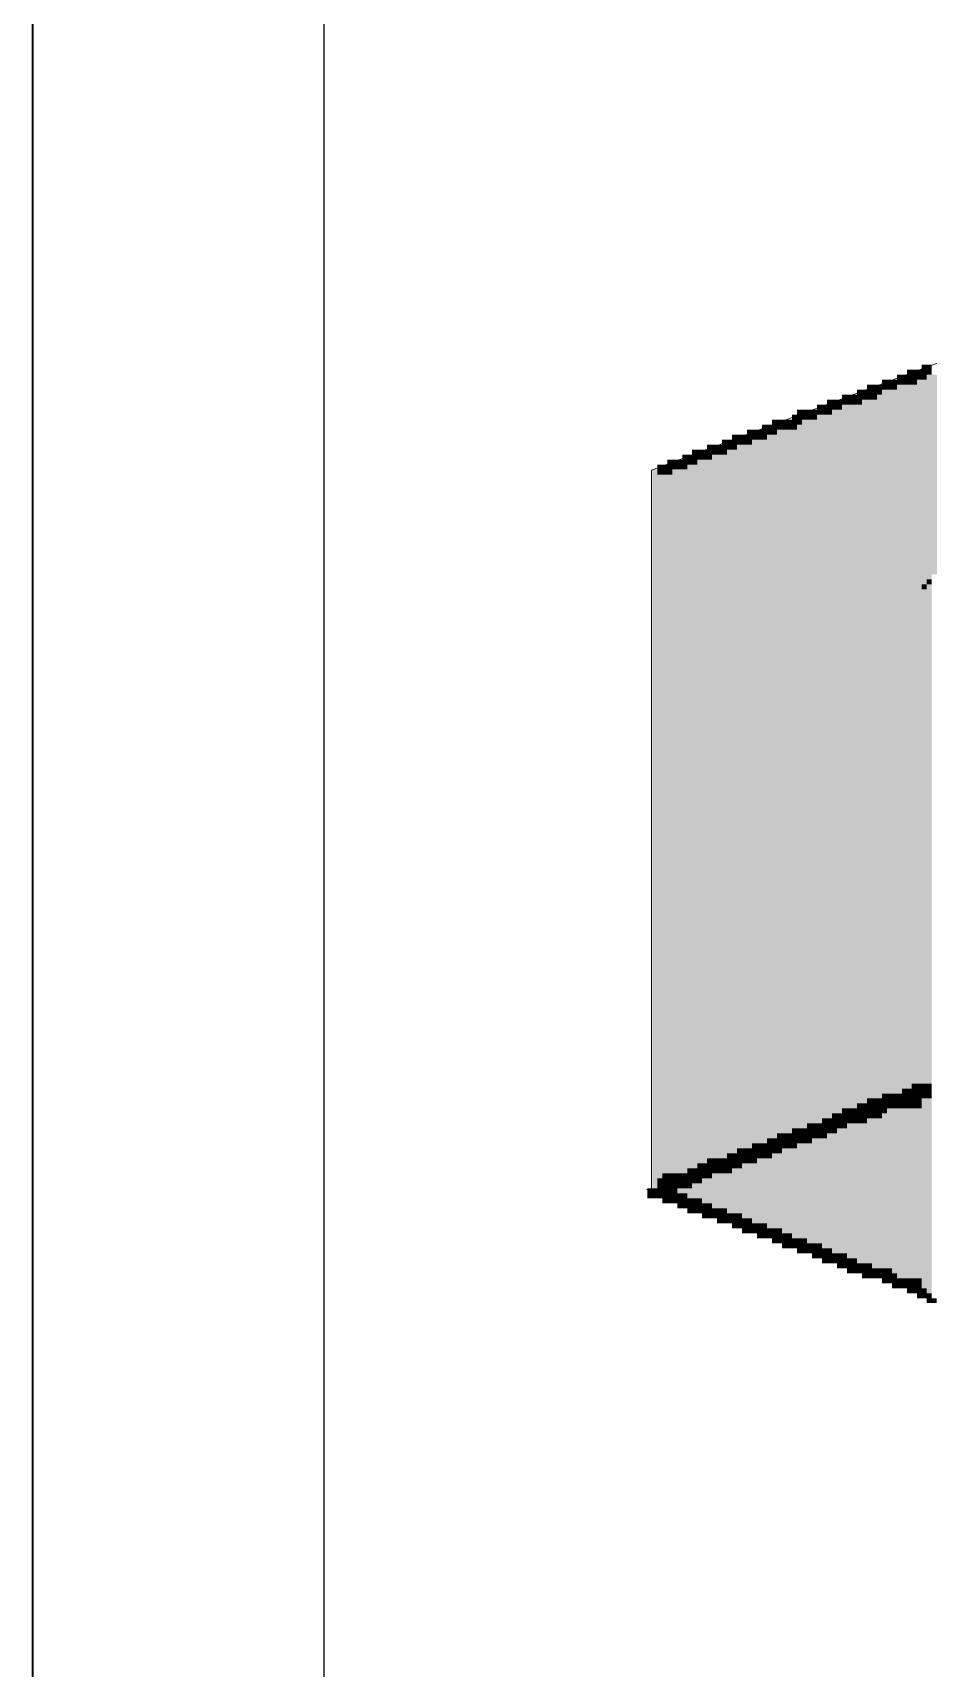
# Paper-space layout '03 3D Building and Roof' of a CAD drawing. Header units: millimetres. Extents: x 5 to 415, y 5 to 292.
# Drawn here: x 5 to 35.7, y 44.3 to 100.4 of the extents above; entities that cross this region are included whole.
import ezdxf

# ---------------------------------------------------------------- set-up
doc = ezdxf.new("R2010")
doc.units = ezdxf.units.MM
for name, color, linetype in [('EXISTING', 7, 'Continuous'), ('FRAME', 7, 'Continuous'), ('IMAGES', 7, 'Continuous')]:
    doc.layers.add(name, color=color, linetype=linetype)

# ---------------------------------------------------------------- blocks, each defined once
blk = doc.blocks.new('SHEET_03')
at = {"layer": 'EXISTING', "color": 250, "lineweight": 9}
for p, q in [((144.555, 129.728), (26.235, 85.404)), ((26.235, 85.404), (26.235, 60.639)), ((26.069, 60.702), (26.317, 60.609)), ((26.235, 60.639), (26.359, 60.686)), ((26.441, 60.562), (27.125, 60.306)), ((27.25, 60.259), (27.996, 59.98)), ((28.12, 59.933), (28.306, 59.863)), ((28.431, 59.817), (28.866, 59.654)), ((28.99, 59.607), (29.674, 59.351)), ((29.798, 59.305), (29.985, 59.235)), ((30.109, 59.188), (30.544, 59.025)), ((30.669, 58.979), (30.855, 58.909)), ((30.979, 58.862), (31.415, 58.699)), ((31.539, 58.653), (32.223, 58.396)), ((32.347, 58.35), (32.534, 58.28)), ((32.658, 58.233), (33.093, 58.07)), ((33.217, 58.024), (33.404, 57.954)), ((33.528, 57.907), (33.963, 57.744)), ((34.088, 57.698), (34.771, 57.442)), ((34.896, 57.395), (35.082, 57.325)), ((35.207, 57.279), (35.642, 57.116))]:
    blk.add_line(p, q, dxfattribs=at)
at = {"layer": 'FRAME', "color": 7, "linetype": 'Continuous', "lineweight": 35}
blk.add_line((5, 5), (5, 292), dxfattribs=at)
at = {"layer": 'FRAME', "color": 7, "linetype": 'Continuous', "lineweight": 25}
blk.add_line((15, 16), (15, 277), dxfattribs=at)
at = {"layer": 'IMAGES', "color": 7}
for points in [[(35.004, 88.686), (35.175, 88.686), (35.004, 88.857), (35.175, 88.857)], [(35.175, 88.686), (35.347, 88.686), (35.175, 88.857), (35.347, 88.857)], [(35.347, 88.686), (35.518, 88.686), (35.347, 88.857), (35.518, 88.857)], [(35.518, 88.857), (35.689, 88.857), (35.518, 89.029), (35.689, 89.029)], [(35.518, 88.686), (35.689, 88.686), (35.518, 88.857), (35.689, 88.857)], [(35.689, 88.857), (35.861, 88.857), (35.689, 89.029), (35.861, 89.029)], [(35.689, 88.686), (35.861, 88.686), (35.689, 88.857), (35.861, 88.857)], [(33.633, 88.171), (33.804, 88.171), (33.633, 88.343), (33.804, 88.343)], [(33.804, 88.171), (33.976, 88.171), (33.804, 88.343), (33.976, 88.343)], [(33.976, 88.171), (34.147, 88.171), (33.976, 88.343), (34.147, 88.343)], [(34.147, 88.343), (34.318, 88.343), (34.147, 88.514), (34.318, 88.514)], [(34.147, 88.171), (34.49, 88.171), (34.147, 88.343), (34.49, 88.343)], [(34.318, 88.343), (34.49, 88.343), (34.318, 88.514), (34.49, 88.514)], [(34.49, 88.343), (34.661, 88.343), (34.49, 88.514), (34.661, 88.514)], [(34.49, 88.171), (34.661, 88.171), (34.49, 88.343), (34.661, 88.343)], [(34.661, 88.514), (34.833, 88.514), (34.661, 88.686), (34.833, 88.686)], [(34.661, 88.343), (34.833, 88.343), (34.661, 88.514), (34.833, 88.514)], [(34.661, 88.171), (62.422, 88.171), (34.661, 88.343), (62.422, 88.343)], [(34.833, 88.514), (35.004, 88.514), (34.833, 88.686), (35.004, 88.686)], [(34.833, 88.343), (35.004, 88.343), (34.833, 88.514), (35.004, 88.514)], [(35.004, 88.514), (35.347, 88.514), (35.004, 88.686), (35.347, 88.686)], [(35.004, 88.343), (35.175, 88.343), (35.004, 88.514), (35.175, 88.514)], [(35.175, 88.343), (35.347, 88.343), (35.175, 88.514), (35.347, 88.514)], [(35.347, 88.514), (35.518, 88.514), (35.347, 88.686), (35.518, 88.686)], [(35.347, 88.343), (62.422, 88.343), (35.347, 88.514), (62.422, 88.514)], [(35.518, 88.514), (35.689, 88.514), (35.518, 88.686), (35.689, 88.686)], [(35.689, 88.514), (62.422, 88.514), (35.689, 88.686), (62.422, 88.686)], [(31.919, 87.486), (32.091, 87.486), (31.919, 87.657), (32.091, 87.657)], [(32.091, 87.486), (32.262, 87.486), (32.091, 87.657), (32.262, 87.657)], [(32.262, 87.657), (32.433, 87.657), (32.262, 87.829), (32.433, 87.829)], [(32.262, 87.486), (32.433, 87.486), (32.262, 87.657), (32.433, 87.657)], [(32.433, 87.657), (32.605, 87.657), (32.433, 87.829), (32.605, 87.829)], [(32.433, 87.486), (32.605, 87.486), (32.433, 87.657), (32.605, 87.657)], [(32.605, 87.657), (32.776, 87.657), (32.605, 87.829), (32.776, 87.829)], [(32.605, 87.486), (32.776, 87.486), (32.605, 87.657), (32.776, 87.657)], [(32.776, 87.829), (32.948, 87.829), (32.776, 88), (32.948, 88)], [(32.776, 87.657), (32.948, 87.657), (32.776, 87.829), (32.948, 87.829)], [(32.776, 87.486), (62.422, 87.486), (32.776, 87.657), (62.422, 87.657)], [(32.948, 87.829), (33.119, 87.829), (32.948, 88), (33.119, 88)], [(32.948, 87.657), (33.119, 87.657), (32.948, 87.829), (33.119, 87.829)], [(33.119, 87.829), (33.29, 87.829), (33.119, 88), (33.29, 88)], [(33.119, 87.657), (33.29, 87.657), (33.119, 87.829), (33.29, 87.829)], [(33.29, 88), (33.462, 88), (33.29, 88.171), (33.462, 88.171)], [(33.29, 87.829), (33.462, 87.829), (33.29, 88), (33.462, 88)], [(33.29, 87.657), (33.462, 87.657), (33.29, 87.829), (33.462, 87.829)], [(33.462, 88), (33.633, 88), (33.462, 88.171), (33.633, 88.171)], [(33.462, 87.829), (33.633, 87.829), (33.462, 88), (33.633, 88)], [(33.462, 87.657), (62.422, 87.657), (33.462, 87.829), (62.422, 87.829)], [(33.633, 88), (33.804, 88), (33.633, 88.171), (33.804, 88.171)], [(33.633, 87.829), (33.804, 87.829), (33.633, 88), (33.804, 88)], [(33.804, 88), (33.976, 88), (33.804, 88.171), (33.976, 88.171)], [(33.804, 87.829), (33.976, 87.829), (33.804, 88), (33.976, 88)], [(33.976, 88), (34.147, 88), (33.976, 88.171), (34.147, 88.171)], [(33.976, 87.829), (62.422, 87.829), (33.976, 88), (62.422, 88)], [(34.147, 88), (62.422, 88), (34.147, 88.171), (62.422, 88.171)], [(30.377, 86.971), (30.548, 86.971), (30.377, 87.143), (30.548, 87.143)], [(30.548, 86.971), (30.72, 86.971), (30.548, 87.143), (30.72, 87.143)], [(30.72, 86.971), (31.063, 86.971), (30.72, 87.143), (31.063, 87.143)], [(31.063, 87.143), (31.234, 87.143), (31.063, 87.314), (31.234, 87.314)], [(31.063, 86.971), (31.234, 86.971), (31.063, 87.143), (31.234, 87.143)], [(31.234, 87.314), (31.577, 87.314), (31.234, 87.486), (31.577, 87.486)], [(31.234, 87.143), (31.405, 87.143), (31.234, 87.314), (31.405, 87.314)], [(31.234, 86.971), (31.405, 86.971), (31.234, 87.143), (31.405, 87.143)], [(31.405, 87.143), (31.577, 87.143), (31.405, 87.314), (31.577, 87.314)], [(31.405, 86.971), (62.422, 86.971), (31.405, 87.143), (62.422, 87.143)], [(31.577, 87.314), (31.748, 87.314), (31.577, 87.486), (31.748, 87.486)], [(31.577, 87.143), (31.748, 87.143), (31.577, 87.314), (31.748, 87.314)], [(31.748, 87.314), (31.919, 87.314), (31.748, 87.486), (31.919, 87.486)], [(31.748, 87.143), (31.919, 87.143), (31.748, 87.314), (31.919, 87.314)], [(31.919, 87.314), (32.091, 87.314), (31.919, 87.486), (32.091, 87.486)], [(31.919, 87.143), (62.422, 87.143), (31.919, 87.314), (62.422, 87.314)], [(32.091, 87.314), (32.262, 87.314), (32.091, 87.486), (32.262, 87.486)], [(32.262, 87.314), (32.433, 87.314), (32.262, 87.486), (32.433, 87.486)], [(32.433, 87.314), (62.422, 87.314), (32.433, 87.486), (62.422, 87.486)], [(29.006, 86.457), (29.349, 86.457), (29.006, 86.629), (29.349, 86.629)], [(29.349, 86.457), (29.52, 86.457), (29.349, 86.629), (29.52, 86.629)], [(29.52, 86.629), (29.692, 86.629), (29.52, 86.8), (29.692, 86.8)], [(29.52, 86.457), (29.692, 86.457), (29.52, 86.629), (29.692, 86.629)], [(29.692, 86.629), (29.863, 86.629), (29.692, 86.8), (29.863, 86.8)], [(29.692, 86.457), (29.863, 86.457), (29.692, 86.629), (29.863, 86.629)], [(29.863, 86.629), (30.034, 86.629), (29.863, 86.8), (30.034, 86.8)], [(29.863, 86.457), (30.034, 86.457), (29.863, 86.629), (30.034, 86.629)], [(30.034, 86.8), (30.206, 86.8), (30.034, 86.971), (30.206, 86.971)], [(30.034, 86.457), (30.206, 86.457), (30.034, 86.8), (30.206, 86.8)], [(30.206, 86.8), (30.377, 86.8), (30.206, 86.971), (30.377, 86.971)], [(30.206, 86.629), (30.377, 86.629), (30.206, 86.8), (30.377, 86.8)], [(30.206, 86.457), (61.908, 86.457), (30.206, 86.629), (61.908, 86.629)], [(30.377, 86.8), (30.548, 86.8), (30.377, 86.971), (30.548, 86.971)], [(30.377, 86.629), (30.548, 86.629), (30.377, 86.8), (30.548, 86.8)], [(30.548, 86.8), (30.72, 86.8), (30.548, 86.971), (30.72, 86.971)], [(30.548, 86.629), (62.422, 86.629), (30.548, 86.8), (62.422, 86.8)], [(30.72, 86.8), (30.891, 86.8), (30.72, 86.971), (30.891, 86.971)], [(30.891, 86.8), (31.063, 86.8), (30.891, 86.971), (31.063, 86.971)], [(31.063, 86.8), (31.234, 86.8), (31.063, 86.971), (31.234, 86.971)], [(31.234, 86.8), (62.422, 86.8), (31.234, 86.971), (62.422, 86.971)], [(27.293, 85.771), (27.464, 85.771), (27.293, 85.943), (27.464, 85.943)], [(27.464, 85.771), (27.635, 85.771), (27.464, 85.943), (27.635, 85.943)], [(27.635, 85.943), (27.807, 85.943), (27.635, 86.114), (27.807, 86.114)], [(27.635, 85.771), (27.807, 85.771), (27.635, 85.943), (27.807, 85.943)], [(27.807, 85.943), (27.978, 85.943), (27.807, 86.114), (27.978, 86.114)], [(27.807, 85.771), (27.978, 85.771), (27.807, 85.943), (27.978, 85.943)], [(27.978, 85.943), (28.149, 85.943), (27.978, 86.114), (28.149, 86.114)], [(27.978, 85.771), (28.149, 85.771), (27.978, 85.943), (28.149, 85.943)], [(28.149, 86.114), (28.321, 86.114), (28.149, 86.286), (28.321, 86.286)], [(28.149, 85.943), (28.321, 85.943), (28.149, 86.114), (28.321, 86.114)], [(28.149, 85.771), (28.321, 85.771), (28.149, 85.943), (28.321, 85.943)], [(28.321, 86.114), (28.492, 86.114), (28.321, 86.286), (28.492, 86.286)], [(28.321, 85.943), (28.492, 85.943), (28.321, 86.114), (28.492, 86.114)], [(28.321, 85.771), (60.366, 85.771), (28.321, 85.943), (60.366, 85.943)], [(28.492, 86.114), (28.663, 86.114), (28.492, 86.286), (28.663, 86.286)], [(28.492, 85.943), (28.663, 85.943), (28.492, 86.114), (28.663, 86.114)], [(28.663, 86.286), (28.835, 86.286), (28.663, 86.457), (28.835, 86.457)], [(28.663, 86.114), (28.835, 86.114), (28.663, 86.286), (28.835, 86.286)], [(28.663, 85.943), (28.835, 85.943), (28.663, 86.114), (28.835, 86.114)], [(28.835, 86.286), (29.006, 86.286), (28.835, 86.457), (29.006, 86.457)], [(28.835, 86.114), (29.006, 86.114), (28.835, 86.286), (29.006, 86.286)], [(28.835, 85.943), (60.708, 85.943), (28.835, 86.114), (60.708, 86.114)], [(29.006, 86.286), (29.178, 86.286), (29.006, 86.457), (29.178, 86.457)], [(29.006, 86.114), (29.178, 86.114), (29.006, 86.286), (29.178, 86.286)], [(29.178, 86.286), (29.52, 86.286), (29.178, 86.457), (29.52, 86.457)], [(29.178, 86.114), (61.051, 86.114), (29.178, 86.286), (61.051, 86.286)], [(29.52, 86.286), (29.692, 86.286), (29.52, 86.457), (29.692, 86.457)], [(29.692, 86.286), (61.565, 86.286), (29.692, 86.457), (61.565, 86.457)], [(26.264, 60.743), (26.436, 60.743), (26.264, 85.429), (26.436, 85.429)], [(26.436, 85.429), (26.607, 85.429), (26.436, 85.6), (26.607, 85.6)], [(26.436, 85.257), (26.607, 85.257), (26.436, 85.429), (26.607, 85.429)], [(26.607, 85.429), (26.778, 85.429), (26.607, 85.6), (26.778, 85.6)], [(26.607, 85.257), (26.778, 85.257), (26.607, 85.429), (26.778, 85.429)], [(26.778, 85.6), (26.95, 85.6), (26.778, 85.771), (26.95, 85.771)], [(26.778, 85.429), (26.95, 85.429), (26.778, 85.6), (26.95, 85.6)], [(26.778, 85.257), (26.95, 85.257), (26.778, 85.429), (26.95, 85.429)], [(26.95, 85.6), (27.121, 85.6), (26.95, 85.771), (27.121, 85.771)], [(26.95, 85.429), (27.121, 85.429), (26.95, 85.6), (27.121, 85.6)], [(26.95, 85.257), (57.452, 85.257), (26.95, 85.429), (57.452, 85.429)], [(27.121, 85.6), (27.293, 85.6), (27.121, 85.771), (27.293, 85.771)], [(27.121, 85.429), (27.293, 85.429), (27.121, 85.6), (27.293, 85.6)], [(27.293, 85.6), (27.464, 85.6), (27.293, 85.771), (27.464, 85.771)], [(27.293, 85.429), (27.464, 85.429), (27.293, 85.6), (27.464, 85.6)], [(27.464, 85.6), (27.635, 85.6), (27.464, 85.771), (27.635, 85.771)], [(27.464, 85.429), (58.823, 85.429), (27.464, 85.6), (58.823, 85.6)], [(27.635, 85.6), (27.807, 85.6), (27.635, 85.771), (27.807, 85.771)], [(27.807, 85.6), (59.166, 85.6), (27.807, 85.771), (59.166, 85.771)], [(26.436, 61.086), (26.607, 61.086), (26.436, 85.257), (26.607, 85.257)], [(26.607, 85.086), (56.424, 85.086), (26.607, 85.257), (56.424, 85.257)], [(26.607, 84.914), (55.567, 84.914), (26.607, 85.086), (55.567, 85.086)], [(26.607, 84.743), (54.539, 84.743), (26.607, 84.914), (54.539, 84.914)], [(26.607, 84.571), (53.682, 84.571), (26.607, 84.743), (53.682, 84.743)], [(26.607, 84.4), (52.654, 84.4), (26.607, 84.571), (52.654, 84.571)], [(26.607, 84.229), (51.283, 84.229), (26.607, 84.4), (51.283, 84.4)], [(26.607, 84.057), (49.056, 84.057), (26.607, 84.229), (49.056, 84.229)], [(26.607, 83.714), (48.542, 83.714), (26.607, 84.057), (48.542, 84.057)], [(26.607, 83.543), (47.685, 83.543), (26.607, 83.714), (47.685, 83.714)], [(26.607, 83.371), (46.657, 83.371), (26.607, 83.543), (46.657, 83.543)], [(26.607, 83.2), (45.971, 83.2), (26.607, 83.371), (45.971, 83.371)], [(26.607, 83.029), (44.943, 83.029), (26.607, 83.2), (44.943, 83.2)], [(26.607, 82.857), (43.572, 82.857), (26.607, 83.029), (43.572, 83.029)], [(26.607, 82.686), (43.058, 82.686), (26.607, 82.857), (43.058, 82.857)], [(26.607, 82.514), (41.858, 82.514), (26.607, 82.686), (41.858, 82.686)], [(26.607, 82.343), (40.83, 82.343), (26.607, 82.514), (40.83, 82.514)], [(26.607, 82.171), (39.973, 82.171), (26.607, 82.343), (39.973, 82.343)], [(26.607, 82), (36.546, 82), (26.607, 82.171), (36.546, 82.171)], [(26.607, 81.829), (36.203, 81.829), (26.607, 82), (36.203, 82)], [(26.607, 81.657), (35.861, 81.657), (26.607, 81.829), (35.861, 81.829)], [(26.607, 81.486), (35.689, 81.486), (26.607, 81.657), (35.689, 81.657)], [(26.607, 64.343), (35.518, 64.343), (26.607, 81.486), (35.518, 81.486)], [(35.518, 81.314), (35.689, 81.314), (35.518, 81.486), (35.689, 81.486)], [(35.689, 81.486), (35.861, 81.486), (35.689, 81.657), (35.861, 81.657)], [(35.689, 64.343), (35.861, 64.343), (35.689, 81.486), (35.861, 81.486)], [(35.518, 64.343), (35.689, 64.343), (35.518, 81.314), (35.689, 81.314)], [(26.607, 64.171), (35.175, 64.171), (26.607, 64.343), (35.175, 64.343)], [(26.607, 64), (34.833, 64), (26.607, 64.171), (34.833, 64.171)], [(34.833, 64), (35.175, 64), (34.833, 64.171), (35.175, 64.171)], [(35.175, 64.171), (35.347, 64.171), (35.175, 64.343), (35.347, 64.343)], [(35.175, 64), (35.347, 64), (35.175, 64.171), (35.347, 64.171)], [(35.347, 64.171), (35.689, 64.171), (35.347, 64.343), (35.689, 64.343)], [(35.347, 64), (35.518, 64), (35.347, 64.171), (35.518, 64.171)], [(35.518, 64), (35.689, 64), (35.518, 64.171), (35.689, 64.171)], [(35.689, 64.171), (35.861, 64.171), (35.689, 64.343), (35.861, 64.343)], [(35.689, 64), (35.861, 64), (35.689, 64.171), (35.861, 64.171)], [(26.607, 63.829), (34.147, 63.829), (26.607, 64), (34.147, 64)], [(26.607, 63.657), (33.633, 63.657), (26.607, 63.829), (33.633, 63.829)], [(26.607, 63.486), (33.29, 63.486), (26.607, 63.657), (33.29, 63.657)], [(26.607, 63.314), (32.776, 63.314), (26.607, 63.486), (32.776, 63.486)], [(32.776, 63.314), (32.948, 63.314), (32.776, 63.486), (32.948, 63.486)], [(32.948, 63.314), (33.119, 63.314), (32.948, 63.486), (33.119, 63.486)], [(33.119, 63.314), (33.29, 63.314), (33.119, 63.486), (33.29, 63.486)], [(33.29, 63.486), (33.462, 63.486), (33.29, 63.657), (33.462, 63.657)], [(33.29, 63.314), (33.633, 63.314), (33.29, 63.486), (33.633, 63.486)], [(33.462, 63.486), (33.633, 63.486), (33.462, 63.657), (33.633, 63.657)], [(33.633, 63.657), (33.976, 63.657), (33.633, 63.829), (33.976, 63.829)], [(33.633, 63.486), (33.976, 63.486), (33.633, 63.657), (33.976, 63.657)], [(33.633, 63.314), (33.804, 63.314), (33.633, 63.486), (33.804, 63.486)], [(33.804, 63.314), (34.147, 63.314), (33.804, 63.486), (34.147, 63.486)], [(33.976, 63.657), (34.147, 63.657), (33.976, 63.829), (34.147, 63.829)], [(33.976, 63.486), (34.147, 63.486), (33.976, 63.657), (34.147, 63.657)], [(34.147, 63.829), (34.318, 63.829), (34.147, 64), (34.318, 64)], [(34.147, 63.657), (34.318, 63.657), (34.147, 63.829), (34.318, 63.829)], [(34.147, 63.486), (34.318, 63.486), (34.147, 63.657), (34.318, 63.657)], [(34.147, 63.314), (34.318, 63.314), (34.147, 63.486), (34.318, 63.486)], [(34.318, 63.829), (34.661, 63.829), (34.318, 64), (34.661, 64)], [(34.318, 63.657), (34.661, 63.657), (34.318, 63.829), (34.661, 63.829)], [(34.318, 63.486), (34.833, 63.486), (34.318, 63.657), (34.833, 63.657)], [(34.318, 63.314), (35.518, 63.314), (34.318, 63.486), (35.518, 63.486)], [(34.661, 63.829), (34.833, 63.829), (34.661, 64), (34.833, 64)], [(34.661, 63.657), (34.833, 63.657), (34.661, 63.829), (34.833, 63.829)], [(34.833, 63.829), (35.175, 63.829), (34.833, 64), (35.175, 64)], [(34.833, 63.486), (35.004, 63.486), (34.833, 63.829), (35.004, 63.829)], [(35.004, 63.657), (35.175, 63.657), (35.004, 63.829), (35.175, 63.829)], [(35.004, 63.486), (35.518, 63.486), (35.004, 63.657), (35.518, 63.657)], [(35.175, 63.829), (35.347, 63.829), (35.175, 64), (35.347, 64)], [(35.175, 63.657), (35.347, 63.657), (35.175, 63.829), (35.347, 63.829)], [(35.347, 63.829), (35.861, 63.829), (35.347, 64), (35.861, 64)], [(35.347, 63.657), (35.518, 63.657), (35.347, 63.829), (35.518, 63.829)], [(35.518, 57.314), (35.689, 57.314), (35.518, 63.829), (35.689, 63.829)], [(35.689, 57.143), (35.861, 57.143), (35.689, 63.829), (35.861, 63.829)], [(26.607, 63.143), (32.433, 63.143), (26.607, 63.314), (32.433, 63.314)], [(26.607, 62.971), (32.091, 62.971), (26.607, 63.143), (32.091, 63.143)], [(26.607, 62.8), (31.577, 62.8), (26.607, 62.971), (31.577, 62.971)], [(31.577, 62.8), (31.748, 62.8), (31.577, 62.971), (31.748, 62.971)], [(31.748, 62.8), (32.091, 62.8), (31.748, 62.971), (32.091, 62.971)], [(32.091, 62.971), (32.262, 62.971), (32.091, 63.143), (32.262, 63.143)], [(32.091, 62.8), (32.262, 62.8), (32.091, 62.971), (32.262, 62.971)], [(32.262, 62.971), (32.433, 62.971), (32.262, 63.143), (32.433, 63.143)], [(32.262, 62.8), (32.433, 62.8), (32.262, 62.971), (32.433, 62.971)], [(32.433, 63.143), (32.605, 63.143), (32.433, 63.314), (32.605, 63.314)], [(32.433, 62.971), (32.605, 62.971), (32.433, 63.143), (32.605, 63.143)], [(32.433, 62.8), (32.605, 62.8), (32.433, 62.971), (32.605, 62.971)], [(32.605, 63.143), (32.776, 63.143), (32.605, 63.314), (32.776, 63.314)], [(32.605, 62.971), (32.776, 62.971), (32.605, 63.143), (32.776, 63.143)], [(32.605, 62.8), (32.776, 62.8), (32.605, 62.971), (32.776, 62.971)], [(32.776, 63.143), (32.948, 63.143), (32.776, 63.314), (32.948, 63.314)], [(32.776, 62.971), (32.948, 62.971), (32.776, 63.143), (32.948, 63.143)], [(32.776, 62.8), (32.948, 62.8), (32.776, 62.971), (32.948, 62.971)], [(32.948, 63.143), (33.119, 63.143), (32.948, 63.314), (33.119, 63.314)], [(32.948, 62.971), (33.29, 62.971), (32.948, 63.143), (33.29, 63.143)], [(32.948, 62.8), (35.518, 62.8), (32.948, 62.971), (35.518, 62.971)], [(33.119, 63.143), (33.29, 63.143), (33.119, 63.314), (33.29, 63.314)], [(33.29, 63.143), (33.633, 63.143), (33.29, 63.314), (33.633, 63.314)], [(33.29, 62.971), (33.633, 62.971), (33.29, 63.143), (33.633, 63.143)], [(33.633, 63.143), (33.804, 63.143), (33.633, 63.314), (33.804, 63.314)], [(33.633, 62.971), (35.518, 62.971), (33.633, 63.143), (35.518, 63.143)], [(33.804, 63.143), (34.147, 63.143), (33.804, 63.314), (34.147, 63.314)], [(34.147, 63.143), (35.518, 63.143), (34.147, 63.314), (35.518, 63.314)], [(26.607, 62.629), (31.063, 62.629), (26.607, 62.8), (31.063, 62.8)], [(26.607, 62.457), (30.548, 62.457), (26.607, 62.629), (30.548, 62.629)], [(26.607, 62.286), (30.206, 62.286), (26.607, 62.457), (30.206, 62.457)], [(30.206, 62.286), (30.377, 62.286), (30.206, 62.457), (30.377, 62.457)], [(30.377, 62.286), (30.548, 62.286), (30.377, 62.457), (30.548, 62.457)], [(30.548, 62.457), (30.72, 62.457), (30.548, 62.629), (30.72, 62.629)], [(30.548, 62.286), (30.72, 62.286), (30.548, 62.457), (30.72, 62.457)], [(30.72, 62.457), (30.891, 62.457), (30.72, 62.629), (30.891, 62.629)], [(30.72, 62.286), (30.891, 62.286), (30.72, 62.457), (30.891, 62.457)], [(30.891, 62.457), (31.063, 62.457), (30.891, 62.629), (31.063, 62.629)], [(30.891, 62.286), (31.234, 62.286), (30.891, 62.457), (31.234, 62.457)], [(31.063, 62.629), (31.234, 62.629), (31.063, 62.8), (31.234, 62.8)], [(31.063, 62.457), (31.234, 62.457), (31.063, 62.629), (31.234, 62.629)], [(31.234, 62.629), (31.577, 62.629), (31.234, 62.8), (31.577, 62.8)], [(31.234, 62.457), (31.577, 62.457), (31.234, 62.629), (31.577, 62.629)], [(31.234, 62.286), (31.577, 62.286), (31.234, 62.457), (31.577, 62.457)], [(31.577, 62.629), (31.748, 62.629), (31.577, 62.8), (31.748, 62.8)], [(31.577, 62.457), (31.748, 62.457), (31.577, 62.629), (31.748, 62.629)], [(31.577, 62.286), (31.748, 62.286), (31.577, 62.457), (31.748, 62.457)], [(31.748, 62.629), (32.091, 62.629), (31.748, 62.8), (32.091, 62.8)], [(31.748, 62.457), (32.091, 62.457), (31.748, 62.629), (32.091, 62.629)], [(31.748, 62.286), (35.518, 62.286), (31.748, 62.457), (35.518, 62.457)], [(32.091, 62.629), (32.262, 62.629), (32.091, 62.8), (32.262, 62.8)], [(32.091, 62.457), (32.262, 62.457), (32.091, 62.629), (32.262, 62.629)], [(32.262, 62.629), (32.433, 62.629), (32.262, 62.8), (32.433, 62.8)], [(32.262, 62.457), (35.518, 62.457), (32.262, 62.629), (35.518, 62.629)], [(32.433, 62.629), (32.605, 62.629), (32.433, 62.8), (32.605, 62.8)], [(32.605, 62.629), (35.518, 62.629), (32.605, 62.8), (35.518, 62.8)], [(26.607, 62.114), (29.692, 62.114), (26.607, 62.286), (29.692, 62.286)], [(26.607, 61.943), (29.178, 61.943), (26.607, 62.114), (29.178, 62.114)], [(26.607, 61.771), (28.835, 61.771), (26.607, 61.943), (28.835, 61.943)], [(28.835, 61.771), (29.006, 61.771), (28.835, 61.943), (29.006, 61.943)], [(29.006, 61.771), (29.178, 61.771), (29.006, 61.943), (29.178, 61.943)], [(29.178, 61.943), (29.52, 61.943), (29.178, 62.114), (29.52, 62.114)], [(29.178, 61.771), (29.52, 61.771), (29.178, 61.943), (29.52, 61.943)], [(29.52, 61.943), (29.692, 61.943), (29.52, 62.114), (29.692, 62.114)], [(29.52, 61.771), (29.692, 61.771), (29.52, 61.943), (29.692, 61.943)], [(29.692, 62.114), (29.863, 62.114), (29.692, 62.286), (29.863, 62.286)], [(29.692, 61.943), (30.034, 61.943), (29.692, 62.114), (30.034, 62.114)], [(29.692, 61.771), (29.863, 61.771), (29.692, 61.943), (29.863, 61.943)], [(29.863, 62.114), (30.034, 62.114), (29.863, 62.286), (30.034, 62.286)], [(29.863, 61.771), (30.206, 61.771), (29.863, 61.943), (30.206, 61.943)], [(30.034, 62.114), (30.206, 62.114), (30.034, 62.286), (30.206, 62.286)], [(30.034, 61.943), (30.206, 61.943), (30.034, 62.114), (30.206, 62.114)], [(30.206, 62.114), (30.377, 62.114), (30.206, 62.286), (30.377, 62.286)], [(30.206, 61.943), (30.377, 61.943), (30.206, 62.114), (30.377, 62.114)], [(30.206, 61.771), (30.377, 61.771), (30.206, 61.943), (30.377, 61.943)], [(30.377, 62.114), (30.548, 62.114), (30.377, 62.286), (30.548, 62.286)], [(30.377, 61.943), (30.72, 61.943), (30.377, 62.114), (30.72, 62.114)], [(30.377, 61.771), (35.518, 61.771), (30.377, 61.943), (35.518, 61.943)], [(30.548, 62.114), (30.72, 62.114), (30.548, 62.286), (30.72, 62.286)], [(30.72, 62.114), (31.063, 62.114), (30.72, 62.286), (31.063, 62.286)], [(30.72, 61.943), (35.518, 61.943), (30.72, 62.114), (35.518, 62.114)], [(31.063, 62.114), (31.234, 62.114), (31.063, 62.286), (31.234, 62.286)], [(31.234, 62.114), (35.518, 62.114), (31.234, 62.286), (35.518, 62.286)], [(26.607, 61.6), (28.149, 61.6), (26.607, 61.771), (28.149, 61.771)], [(26.607, 61.429), (27.807, 61.429), (26.607, 61.6), (27.807, 61.6)], [(26.607, 61.257), (27.464, 61.257), (26.607, 61.429), (27.464, 61.429)], [(26.607, 61.086), (26.95, 61.086), (26.607, 61.257), (26.95, 61.257)], [(26.95, 61.086), (27.121, 61.086), (26.95, 61.257), (27.121, 61.257)], [(27.121, 61.086), (27.293, 61.086), (27.121, 61.257), (27.293, 61.257)], [(27.293, 61.086), (27.464, 61.086), (27.293, 61.257), (27.464, 61.257)], [(27.464, 61.257), (27.635, 61.257), (27.464, 61.429), (27.635, 61.429)], [(27.464, 61.086), (27.635, 61.086), (27.464, 61.257), (27.635, 61.257)], [(27.635, 61.257), (27.807, 61.257), (27.635, 61.429), (27.807, 61.429)], [(27.635, 61.086), (27.807, 61.086), (27.635, 61.257), (27.807, 61.257)], [(27.807, 61.429), (27.978, 61.429), (27.807, 61.6), (27.978, 61.6)], [(27.807, 61.257), (27.978, 61.257), (27.807, 61.429), (27.978, 61.429)], [(27.807, 61.086), (28.149, 61.086), (27.807, 61.257), (28.149, 61.257)], [(27.978, 61.429), (28.149, 61.429), (27.978, 61.6), (28.149, 61.6)], [(27.978, 61.257), (28.149, 61.257), (27.978, 61.429), (28.149, 61.429)], [(28.149, 61.6), (28.321, 61.6), (28.149, 61.771), (28.321, 61.771)], [(28.149, 61.429), (28.321, 61.429), (28.149, 61.6), (28.321, 61.6)], [(28.149, 61.257), (28.321, 61.257), (28.149, 61.429), (28.321, 61.429)], [(28.149, 61.086), (28.321, 61.086), (28.149, 61.257), (28.321, 61.257)], [(28.321, 61.6), (28.492, 61.6), (28.321, 61.771), (28.492, 61.771)], [(28.321, 61.429), (28.492, 61.429), (28.321, 61.6), (28.492, 61.6)], [(28.321, 61.257), (28.663, 61.257), (28.321, 61.429), (28.663, 61.429)], [(28.321, 61.086), (35.518, 61.086), (28.321, 61.257), (35.518, 61.257)], [(28.492, 61.6), (28.663, 61.6), (28.492, 61.771), (28.663, 61.771)], [(28.492, 61.429), (28.663, 61.429), (28.492, 61.6), (28.663, 61.6)], [(28.663, 61.6), (29.006, 61.6), (28.663, 61.771), (29.006, 61.771)], [(28.663, 61.429), (29.006, 61.429), (28.663, 61.6), (29.006, 61.6)], [(28.663, 61.257), (29.006, 61.257), (28.663, 61.429), (29.006, 61.429)], [(29.006, 61.6), (29.178, 61.6), (29.006, 61.771), (29.178, 61.771)], [(29.006, 61.429), (29.349, 61.429), (29.006, 61.6), (29.349, 61.6)], [(29.006, 61.257), (35.518, 61.257), (29.006, 61.429), (35.518, 61.429)], [(29.178, 61.6), (29.349, 61.6), (29.178, 61.771), (29.349, 61.771)], [(29.349, 61.6), (29.52, 61.6), (29.349, 61.771), (29.52, 61.771)], [(29.349, 61.429), (35.518, 61.429), (29.349, 61.6), (35.518, 61.6)], [(29.52, 61.6), (29.692, 61.6), (29.52, 61.771), (29.692, 61.771)], [(29.692, 61.6), (29.863, 61.6), (29.692, 61.771), (29.863, 61.771)], [(29.863, 61.6), (35.518, 61.6), (29.863, 61.771), (35.518, 61.771)], [(26.093, 60.571), (26.264, 60.571), (26.093, 60.743), (26.264, 60.743)], [(26.264, 60.571), (26.436, 60.571), (26.264, 60.743), (26.436, 60.743)], [(26.436, 60.914), (26.95, 60.914), (26.436, 61.086), (26.95, 61.086)], [(26.436, 60.743), (26.607, 60.743), (26.436, 60.914), (26.607, 60.914)], [(26.436, 60.571), (26.607, 60.571), (26.436, 60.743), (26.607, 60.743)], [(26.607, 60.743), (26.95, 60.743), (26.607, 60.914), (26.95, 60.914)], [(26.607, 60.571), (26.778, 60.571), (26.607, 60.743), (26.778, 60.743)], [(26.778, 60.571), (27.121, 60.571), (26.778, 60.743), (27.121, 60.743)], [(26.95, 60.914), (27.121, 60.914), (26.95, 61.086), (27.121, 61.086)], [(26.95, 60.743), (27.121, 60.743), (26.95, 60.914), (27.121, 60.914)], [(27.121, 60.914), (27.293, 60.914), (27.121, 61.086), (27.293, 61.086)], [(27.121, 60.743), (27.464, 60.743), (27.121, 60.914), (27.464, 60.914)], [(27.121, 60.571), (35.518, 60.571), (27.121, 60.743), (35.518, 60.743)], [(27.293, 60.914), (27.464, 60.914), (27.293, 61.086), (27.464, 61.086)], [(27.464, 60.914), (27.635, 60.914), (27.464, 61.086), (27.635, 61.086)], [(27.464, 60.743), (27.635, 60.743), (27.464, 60.914), (27.635, 60.914)], [(27.635, 60.914), (27.807, 60.914), (27.635, 61.086), (27.807, 61.086)], [(27.635, 60.743), (35.518, 60.743), (27.635, 60.914), (35.518, 60.914)], [(27.807, 60.914), (27.978, 60.914), (27.807, 61.086), (27.978, 61.086)], [(27.978, 60.914), (35.518, 60.914), (27.978, 61.086), (35.518, 61.086)], [(26.093, 60.4), (26.436, 60.4), (26.093, 60.571), (26.436, 60.571)], [(26.436, 60.4), (26.607, 60.4), (26.436, 60.571), (26.607, 60.571)], [(26.607, 60.4), (26.778, 60.4), (26.607, 60.571), (26.778, 60.571)], [(26.607, 60.229), (26.778, 60.229), (26.607, 60.4), (26.778, 60.4)], [(26.778, 60.4), (26.95, 60.4), (26.778, 60.571), (26.95, 60.571)], [(26.778, 60.229), (26.95, 60.229), (26.778, 60.4), (26.95, 60.4)], [(26.95, 60.4), (27.121, 60.4), (26.95, 60.571), (27.121, 60.571)], [(26.95, 60.229), (27.121, 60.229), (26.95, 60.4), (27.121, 60.4)], [(27.121, 60.4), (27.293, 60.4), (27.121, 60.571), (27.293, 60.571)], [(27.121, 60.229), (27.293, 60.229), (27.121, 60.4), (27.293, 60.4)], [(27.121, 60.057), (27.293, 60.057), (27.121, 60.229), (27.293, 60.229)], [(27.293, 60.4), (27.464, 60.4), (27.293, 60.571), (27.464, 60.571)], [(27.293, 60.057), (27.464, 60.057), (27.293, 60.4), (27.464, 60.4)], [(27.464, 60.4), (35.518, 60.4), (27.464, 60.571), (35.518, 60.571)], [(27.464, 60.229), (27.635, 60.229), (27.464, 60.4), (27.635, 60.4)], [(27.464, 60.057), (27.807, 60.057), (27.464, 60.229), (27.807, 60.229)], [(27.635, 60.229), (27.807, 60.229), (27.635, 60.4), (27.807, 60.4)], [(27.807, 60.229), (27.978, 60.229), (27.807, 60.4), (27.978, 60.4)], [(27.807, 60.057), (27.978, 60.057), (27.807, 60.229), (27.978, 60.229)], [(27.978, 60.229), (35.518, 60.229), (27.978, 60.4), (35.518, 60.4)], [(27.978, 60.057), (28.149, 60.057), (27.978, 60.229), (28.149, 60.229)], [(28.149, 60.057), (28.321, 60.057), (28.149, 60.229), (28.321, 60.229)], [(28.321, 60.057), (35.518, 60.057), (28.321, 60.229), (35.518, 60.229)], [(27.464, 59.886), (27.635, 59.886), (27.464, 60.057), (27.635, 60.057)], [(27.635, 59.886), (27.807, 59.886), (27.635, 60.057), (27.807, 60.057)], [(27.807, 59.886), (28.149, 59.886), (27.807, 60.057), (28.149, 60.057)], [(27.978, 59.714), (28.149, 59.714), (27.978, 59.886), (28.149, 59.886)], [(28.149, 59.886), (28.321, 59.886), (28.149, 60.057), (28.321, 60.057)], [(28.149, 59.714), (28.492, 59.714), (28.149, 59.886), (28.492, 59.886)], [(28.321, 59.886), (28.492, 59.886), (28.321, 60.057), (28.492, 60.057)], [(28.492, 59.886), (28.663, 59.886), (28.492, 60.057), (28.663, 60.057)], [(28.492, 59.714), (28.663, 59.714), (28.492, 59.886), (28.663, 59.886)], [(28.492, 59.543), (28.663, 59.543), (28.492, 59.714), (28.663, 59.714)], [(28.663, 59.886), (28.835, 59.886), (28.663, 60.057), (28.835, 60.057)], [(28.663, 59.714), (28.835, 59.714), (28.663, 59.886), (28.835, 59.886)], [(28.663, 59.543), (29.006, 59.543), (28.663, 59.714), (29.006, 59.714)], [(28.835, 59.886), (35.518, 59.886), (28.835, 60.057), (35.518, 60.057)], [(28.835, 59.714), (29.349, 59.714), (28.835, 59.886), (29.349, 59.886)], [(29.006, 59.543), (29.349, 59.543), (29.006, 59.714), (29.349, 59.714)], [(29.006, 59.371), (29.178, 59.371), (29.006, 59.543), (29.178, 59.543)], [(29.178, 59.371), (29.52, 59.371), (29.178, 59.543), (29.52, 59.543)], [(29.349, 59.714), (35.518, 59.714), (29.349, 59.886), (35.518, 59.886)], [(29.349, 59.543), (29.52, 59.543), (29.349, 59.714), (29.52, 59.714)], [(29.52, 59.543), (29.692, 59.543), (29.52, 59.714), (29.692, 59.714)], [(29.52, 59.371), (29.863, 59.371), (29.52, 59.543), (29.863, 59.543)], [(29.692, 59.543), (35.518, 59.543), (29.692, 59.714), (35.518, 59.714)], [(29.863, 59.371), (30.206, 59.371), (29.863, 59.543), (30.206, 59.543)], [(30.206, 59.371), (35.518, 59.371), (30.206, 59.543), (35.518, 59.543)], [(29.349, 59.2), (29.52, 59.2), (29.349, 59.371), (29.52, 59.371)], [(29.52, 59.2), (29.692, 59.2), (29.52, 59.371), (29.692, 59.371)], [(29.692, 59.2), (30.034, 59.2), (29.692, 59.371), (30.034, 59.371)], [(29.863, 59.029), (30.034, 59.029), (29.863, 59.2), (30.034, 59.2)], [(30.034, 59.2), (30.206, 59.2), (30.034, 59.371), (30.206, 59.371)], [(30.034, 59.029), (30.206, 59.029), (30.034, 59.2), (30.206, 59.2)], [(30.206, 59.2), (30.377, 59.2), (30.206, 59.371), (30.377, 59.371)], [(30.206, 59.029), (30.377, 59.029), (30.206, 59.2), (30.377, 59.2)], [(30.377, 59.2), (30.72, 59.2), (30.377, 59.371), (30.72, 59.371)], [(30.377, 59.029), (30.548, 59.029), (30.377, 59.2), (30.548, 59.2)], [(30.377, 58.857), (30.548, 58.857), (30.377, 59.029), (30.548, 59.029)], [(30.548, 59.029), (30.72, 59.029), (30.548, 59.2), (30.72, 59.2)], [(30.548, 58.857), (30.72, 58.857), (30.548, 59.029), (30.72, 59.029)], [(30.72, 59.2), (35.518, 59.2), (30.72, 59.371), (35.518, 59.371)], [(30.72, 59.029), (30.891, 59.029), (30.72, 59.2), (30.891, 59.2)], [(30.72, 58.857), (30.891, 58.857), (30.72, 59.029), (30.891, 59.029)], [(30.891, 59.029), (31.063, 59.029), (30.891, 59.2), (31.063, 59.2)], [(30.891, 58.686), (31.063, 58.686), (30.891, 59.029), (31.063, 59.029)], [(31.063, 59.029), (35.518, 59.029), (31.063, 59.2), (35.518, 59.2)], [(31.063, 58.857), (31.234, 58.857), (31.063, 59.029), (31.234, 59.029)], [(31.234, 58.857), (31.577, 58.857), (31.234, 59.029), (31.577, 59.029)], [(31.577, 58.857), (35.518, 58.857), (31.577, 59.029), (35.518, 59.029)], [(30.72, 58.686), (30.891, 58.686), (30.72, 58.857), (30.891, 58.857)], [(31.063, 58.686), (31.234, 58.686), (31.063, 58.857), (31.234, 58.857)], [(31.234, 58.686), (31.405, 58.686), (31.234, 58.857), (31.405, 58.857)], [(31.234, 58.514), (31.405, 58.514), (31.234, 58.686), (31.405, 58.686)], [(31.405, 58.686), (31.577, 58.686), (31.405, 58.857), (31.577, 58.857)], [(31.405, 58.514), (31.577, 58.514), (31.405, 58.686), (31.577, 58.686)], [(31.577, 58.686), (31.919, 58.686), (31.577, 58.857), (31.919, 58.857)], [(31.577, 58.514), (31.748, 58.514), (31.577, 58.686), (31.748, 58.686)], [(31.748, 58.514), (31.919, 58.514), (31.748, 58.686), (31.919, 58.686)], [(31.748, 58.343), (31.919, 58.343), (31.748, 58.514), (31.919, 58.514)], [(31.919, 58.686), (32.091, 58.686), (31.919, 58.857), (32.091, 58.857)], [(31.919, 58.514), (32.091, 58.514), (31.919, 58.686), (32.091, 58.686)], [(31.919, 58.343), (32.433, 58.343), (31.919, 58.514), (32.433, 58.514)], [(32.091, 58.686), (35.518, 58.686), (32.091, 58.857), (35.518, 58.857)], [(32.091, 58.514), (32.262, 58.514), (32.091, 58.686), (32.262, 58.686)], [(32.262, 58.514), (32.433, 58.514), (32.262, 58.686), (32.433, 58.686)], [(32.433, 58.514), (35.518, 58.514), (32.433, 58.686), (35.518, 58.686)], [(32.433, 58.343), (32.605, 58.343), (32.433, 58.514), (32.605, 58.514)], [(32.605, 58.343), (32.948, 58.343), (32.605, 58.514), (32.948, 58.514)], [(32.948, 58.343), (35.518, 58.343), (32.948, 58.514), (35.518, 58.514)], [(32.091, 58.171), (32.262, 58.171), (32.091, 58.343), (32.262, 58.343)], [(32.262, 58.171), (32.433, 58.171), (32.262, 58.343), (32.433, 58.343)], [(32.433, 58.171), (32.605, 58.171), (32.433, 58.343), (32.605, 58.343)], [(32.605, 58.171), (32.776, 58.171), (32.605, 58.343), (32.776, 58.343)], [(32.605, 58), (32.776, 58), (32.605, 58.171), (32.776, 58.171)], [(32.776, 58), (32.948, 58), (32.776, 58.343), (32.948, 58.343)], [(32.948, 58.171), (33.29, 58.171), (32.948, 58.343), (33.29, 58.343)], [(32.948, 58), (33.119, 58), (32.948, 58.171), (33.119, 58.171)], [(32.948, 57.829), (33.119, 57.829), (32.948, 58), (33.119, 58)], [(33.119, 58), (33.29, 58), (33.119, 58.171), (33.29, 58.171)], [(33.119, 57.829), (33.29, 57.829), (33.119, 58), (33.29, 58)], [(33.29, 58.171), (35.518, 58.171), (33.29, 58.343), (35.518, 58.343)], [(33.29, 58), (33.462, 58), (33.29, 58.171), (33.462, 58.171)], [(33.29, 57.829), (33.462, 57.829), (33.29, 58), (33.462, 58)], [(33.462, 58), (33.633, 58), (33.462, 58.171), (33.633, 58.171)], [(33.462, 57.829), (33.804, 57.829), (33.462, 58), (33.804, 58)], [(33.633, 58), (33.804, 58), (33.633, 58.171), (33.804, 58.171)], [(33.804, 58), (35.518, 58), (33.804, 58.171), (35.518, 58.171)], [(33.804, 57.829), (33.976, 57.829), (33.804, 58), (33.976, 58)], [(33.976, 57.829), (34.49, 57.829), (33.976, 58), (34.49, 58)], [(34.49, 57.829), (35.518, 57.829), (34.49, 58), (35.518, 58)], [(33.462, 57.657), (33.633, 57.657), (33.462, 57.829), (33.633, 57.829)], [(33.633, 57.657), (33.804, 57.657), (33.633, 57.829), (33.804, 57.829)], [(33.804, 57.657), (33.976, 57.657), (33.804, 57.829), (33.976, 57.829)], [(33.976, 57.657), (34.49, 57.657), (33.976, 57.829), (34.49, 57.829)], [(34.147, 57.486), (34.661, 57.486), (34.147, 57.657), (34.661, 57.657)], [(34.49, 57.657), (34.661, 57.657), (34.49, 57.829), (34.661, 57.829)], [(34.49, 57.314), (34.661, 57.314), (34.49, 57.486), (34.661, 57.486)], [(34.661, 57.657), (35.518, 57.657), (34.661, 57.829), (35.518, 57.829)], [(34.661, 57.486), (34.833, 57.486), (34.661, 57.657), (34.833, 57.657)], [(34.661, 57.314), (34.833, 57.314), (34.661, 57.486), (34.833, 57.486)], [(34.833, 57.486), (35.004, 57.486), (34.833, 57.657), (35.004, 57.657)], [(34.833, 57.314), (35.004, 57.314), (34.833, 57.486), (35.004, 57.486)], [(35.004, 57.486), (35.175, 57.486), (35.004, 57.657), (35.175, 57.657)], [(35.004, 57.314), (35.175, 57.314), (35.004, 57.486), (35.175, 57.486)], [(35.004, 57.143), (35.175, 57.143), (35.004, 57.314), (35.175, 57.314)], [(35.175, 57.486), (35.518, 57.486), (35.175, 57.657), (35.518, 57.657)], [(35.175, 57.314), (35.347, 57.314), (35.175, 57.486), (35.347, 57.486)], [(35.175, 57.143), (35.518, 57.143), (35.175, 57.314), (35.518, 57.314)], [(35.347, 57.314), (35.518, 57.314), (35.347, 57.486), (35.518, 57.486)], [(35.518, 57.143), (35.689, 57.143), (35.518, 57.314), (35.689, 57.314)], [(35.347, 56.971), (35.518, 56.971), (35.347, 57.143), (35.518, 57.143)], [(35.518, 56.971), (35.861, 56.971), (35.518, 57.143), (35.861, 57.143)], [(35.689, 56.8), (36.032, 56.8), (35.689, 56.971), (36.032, 56.971)]]:
    blk.add_solid(points, dxfattribs=at)

psp = doc.layouts.new('03 3D Building and Roof')

# ---------------------------------------------------------------- block references
psp.add_blockref('SHEET_03', (0, 0))

doc.saveas('drawing.dxf')
